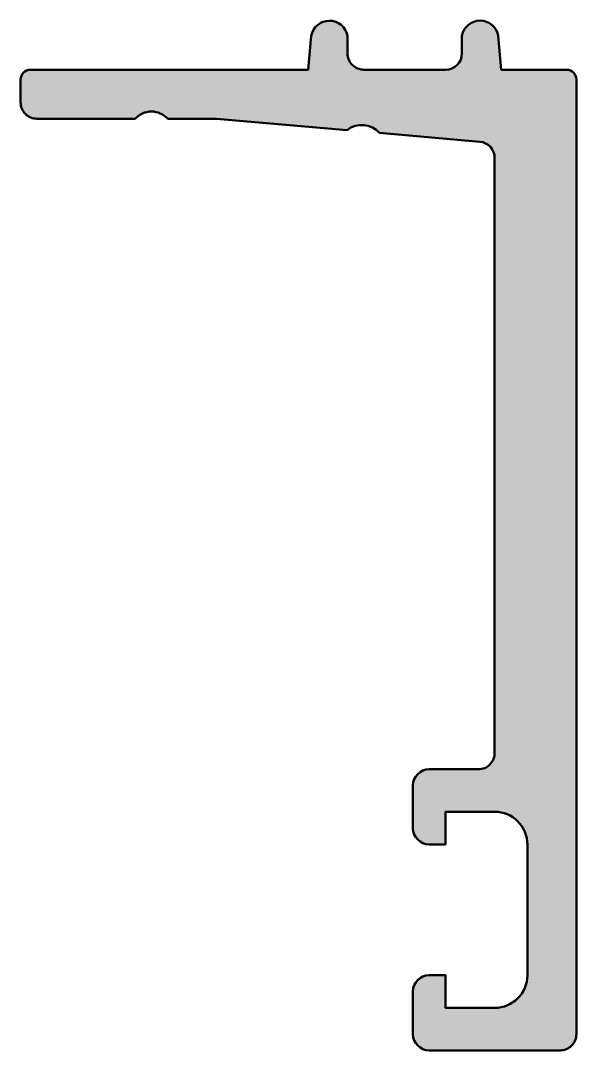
# Model space of a CAD drawing. Extents: x -17 to 0, y -30 to 1.5.
import ezdxf

# ---------------------------------------------------------------- set-up
doc = ezdxf.new("R2010")
doc.units = 0
doc.layers.add('0S-Alu contour', color=7, linetype='Continuous', lineweight=50)
doc.layers.add('0S-Alu hatch', color=252, linetype='Continuous', lineweight=25)

# ---------------------------------------------------------------- blocks, each defined once
blk = doc.blocks.new('184690__E3EA7736_F90E_4A51_ADDF_2CEFB3285CAA_')
at = {"layer": '0S-Alu hatch'}
h = blk.add_hatch(color=256, dxfattribs=at)
edge = h.paths.add_edge_path()
edge.add_arc((-16.70001006047166, -0.2999899392494485), 0.2999899395360121, 89.99749566465293, 179.9995900766073)
edge.add_line((-17, -0.2999877929675612), (-17, -0.9997253417968751))
edge.add_arc((-16.500487110344, -1.00021221685403), 0.4995131269344309, 179.9441538393325, 270.0051163914113)
edge.add_line((-16.50044250488281, -1.499725341796875), (-13.50000000000282, -1.499999999999999))
edge.add_ellipse((-13.00000000000141, -1.958195257314669), major_axis=(-0.6781908977766268, 0), ratio=1, start_angle=222.5018480919106, end_angle=317.49815190808977, ccw=False)
edge.add_line((-12.5, -1.499999999999997), (-11.00467681884765, -1.5))
edge.add_line((-11.00467681884765, -1.5), (-7.01522064208974, -1.848602294922039))
edge.add_ellipse((-6.562874376597903, -2.415140499307069), major_axis=(-0.7249708138485476, 0), ratio=1, start_angle=221.3945425767004, end_angle=308.60523511922355, ccw=False)
edge.add_line((-6.01902008055646, -1.935760498045553), (-2.955970764160155, -2.203674316406249))
edge.add_ellipse((-3.000360249065511, -2.702061672593586), major_axis=(-0.5003602533950574, 0), ratio=1, start_angle=180.0075373277268, end_angle=264.91031082555764, ccw=False)
edge.add_line((-2.5, -2.701995849609196), (-2.5, -20.89999389648437))
edge.add_ellipse((-2.999993811247098, -20.90000008523727), major_axis=(-0.4999938112853994, 0), ratio=1, start_angle=89.99929081237912, end_angle=180.00070918789, ccw=False)
edge.add_line((-2.999999999999996, -21.39999389648437), (-4.5, -21.39999389648437))
edge.add_arc((-4.499986730529322, -21.90000716595505), 0.5000132696467556, 90.00152052897884, 179.9984794710822)
edge.add_line((-5.000000000000003, -21.8999938964849), (-4.999999999999999, -23.20001220703125))
edge.add_arc((-4.499934292711189, -23.19994649974244), 0.5000657116056886, 180.0075285111956, 269.9924714887353)
edge.add_line((-4.5, -23.70001220703125), (-4, -23.70001220703125))
edge.add_line((-4, -23.70001220703125), (-4, -22.70001220703125))
edge.add_line((-4, -22.70001220703125), (-2.5, -22.70001220703125))
edge.add_ellipse((-2.499956247983443, -23.6999684550147), major_axis=(-0.9999562489406022, 0), ratio=1, start_angle=179.9974930844603, end_angle=270.00250691557494, ccw=False)
edge.add_line((-1.5, -23.70001220703064), (-1.5, -27.69998168945313))
edge.add_ellipse((-2.500007086052412, -27.69997460340072), major_axis=(-1.000007086077518, 0), ratio=1, start_angle=90.00040599801991, end_angle=179.9995940021283, ccw=False)
edge.add_line((-2.499999999999996, -28.69998168945313), (-4, -28.69998168945313))
edge.add_line((-4, -28.69998168945313), (-4, -27.69998168945313))
edge.add_line((-4, -27.69998168945313), (-4.5, -27.69998168945313))
edge.add_arc((-4.499986730529317, -28.1999949589238), 0.5000132696467565, 90.00152052897936, 179.9984794710822)
edge.add_line((-5, -28.19998168945366), (-5.000000000000001, -29.5))
edge.add_arc((-4.499984185541936, -29.49998418554193), 0.5000158147081559, 180.0018121461791, 269.9981878539121)
edge.add_line((-4.5, -30), (-0.5, -30))
edge.add_arc((-0.4999845633433348, -29.50001543665667), 0.4999845635816324, 269.9982310348333, 360.0017689652213)
edge.add_line((-1e-16, -29.49999999999952), (0, -0.29998779296875))
edge.add_arc((-0.2999899389264628, -0.2999899388840226), 0.2999899389341376, 0.0004098540366608, 90.00104729441281)
edge.add_line((-0.2999954223632813, -2e-16), (-2.29999542236328, 0))
edge.add_line((-2.29999542236328, 0), (-2.390235900878905, 1.031433105468742))
edge.add_arc((-2.945799530475702, 0.9363734124278238), 0.5636375535499772, 9.709565393379165, 169.4963466736903)
edge.add_line((-3.499992370605468, 1.03912353515625), (-3.499992370605468, 0.5))
edge.add_ellipse((-3.999992558246442, 0.5000001876409746), major_axis=(-0.5000001876410086, 0), ratio=1, start_angle=90.0000215020637, end_angle=179.999978502529, ccw=False)
edge.add_line((-3.999992370605468, 1.2e-15), (-6.499992370605469, 1e-16))
edge.add_ellipse((-6.499996009962109, 0.4999963606433583), major_axis=(-0.4999963606566033, 0), ratio=1, start_angle=-0.000417042864683026, end_angle=90.00041704258678, ccw=False)
edge.add_line((-6.999992370605467, 0.500000000002423), (-6.999992370605466, 1.039123535156242))
edge.add_arc((-7.554172782832657, 0.9340288511929905), 0.564057463290432, 10.73804904292713, 170.0560334309894)
edge.add_line((-8.109756469726557, 1.031433105468748), (-8.199989318847656, 0))
edge.add_line((-8.199989318847656, 0), (-16.69999694824219, 3.1e-15))
at = {"layer": '0S-Alu contour', "color": 7}
for points in [[(-8.109756469726557, 1.031433105468748), (-8.199989318847656, 0), (-16.69999694824219, 3.1e-15)], [(-6.999992370605467, 0.500000000002423), (-6.999992370605466, 1.039123535156242)], [(-3.499992370605468, 1.03912353515625), (-3.499992370605468, 0.5)], [(-0.2999954223632813, -2e-16), (-2.29999542236328, 0), (-2.390235900878905, 1.031433105468742)], [(-3.999992370605468, 1.2e-15), (-6.499992370605469, 1e-16)], [(-17, -0.2999877929675612), (-17, -0.9997253417968751)], [(-1e-16, -29.49999999999952), (0, -0.2999877929687503)], [(-16.50044250488281, -1.499725341796875), (-13.50000000000282, -1.499999999999999)], [(-12.5, -1.499999999999997), (-11.00467681884765, -1.5), (-7.01522064208974, -1.848602294922039)], [(-6.01902008055646, -1.935760498045553), (-2.955970764160155, -2.203674316406249)], [(-2.5, -2.701995849609196), (-2.5, -20.89999389648437)], [(-2.999999999999996, -21.39999389648437), (-4.5, -21.39999389648437)], [(-5.000000000000003, -21.8999938964849), (-4.999999999999999, -23.20001220703125)], [(-4.5, -23.70001220703125), (-4, -23.70001220703125), (-4, -22.70001220703125), (-2.5, -22.70001220703125)], [(-1.5, -23.70001220703064), (-1.5, -27.69998168945313)], [(-2.499999999999996, -28.69998168945313), (-4, -28.69998168945313), (-4, -27.69998168945313), (-4.5, -27.69998168945313)], [(-5, -28.19998168945366), (-5.000000000000001, -29.5)], [(-4.5, -30), (-0.5, -30)]]:
    blk.add_lwpolyline(points, dxfattribs=at)
for centre, radius, start, end in [((-7.554172782832657, 0.9340288511929905), 0.564057463290432, 10.73804904292713, 170.0560334309894), ((-2.945799530475702, 0.9363734124278238), 0.5636375535499772, 9.709565393379165, 169.4963466736903), ((-16.70001006047166, -0.2999899392494485), 0.2999899395360121, 89.99749566465293, 179.9995900766073), ((-0.2999899389264628, -0.2999899388840226), 0.2999899389341376, 0.0004098540366608, 90.00104729441281), ((-16.500487110344, -1.00021221685403), 0.4995131269344309, 179.9441538393325, 270.0051163914113), ((-4.499986730529322, -21.90000716595505), 0.5000132696467556, 90.00152052897884, 179.9984794710822), ((-4.499934292711189, -23.19994649974244), 0.5000657116056886, 180.0075285111956, 269.9924714887353), ((-4.499986730529317, -28.1999949589238), 0.5000132696467565, 90.00152052897936, 179.9984794710822), ((-4.499984185541936, -29.49998418554193), 0.5000158147081559, 180.0018121461791, 269.9981878539121), ((-0.4999845633433348, -29.50001543665667), 0.4999845635816324, 269.9982310348333, 0.0017689652213805)]:
    blk.add_arc(centre, radius, start, end, dxfattribs=at)
at = {"layer": '0S-Alu contour', "color": 7, "extrusion": (0, 0, -1)}
for centre, radius, start, end in [((6.499996009962109, 0.4999963606433583), 0.4999963606566033, 269.9995829574132, 0.0004170428646345), ((3.999992558246442, 0.5000001876409746), 0.5000001876410086, 180.000021497471, 269.9999784979363), ((13.00000000000141, -1.958195257314669), 0.6781908977766268, 42.50184809191021, 137.4981519080894), ((6.562874376597903, -2.415140499307069), 0.7249708138485476, 51.39476488077646, 138.6054574232996), ((3.000360249065511, -2.702061672593586), 0.5003602533950574, 95.08968917444233, 179.9924626722732), ((2.999993811247098, -20.90000008523727), 0.4999938112853995, 179.99929081211, 270.0007091876209), ((2.499956247983443, -23.6999684550147), 0.9999562489406022, 89.99749308442507, 180.0025069155399), ((2.500007086052412, -27.69997460340072), 1.000007086077518, 180.0004059978718, 269.9995940019801)]:
    blk.add_arc(centre, radius, start, end, dxfattribs=at)
blk = doc.blocks.new('184690__08B2E275_FF4B_4DAD_9039_F27C89E84385_')
at = {"layer": '0S-Alu contour', "color": 7}
blk.add_blockref('184690__E3EA7736_F90E_4A51_ADDF_2CEFB3285CAA_', (0, 0), dxfattribs=at)

msp = doc.modelspace()

# ---------------------------------------------------------------- block references
at = {"layer": '0S-Alu contour', "color": 7}
msp.add_blockref('184690__08B2E275_FF4B_4DAD_9039_F27C89E84385_', (0, 0), dxfattribs=at)

doc.saveas('drawing.dxf')
